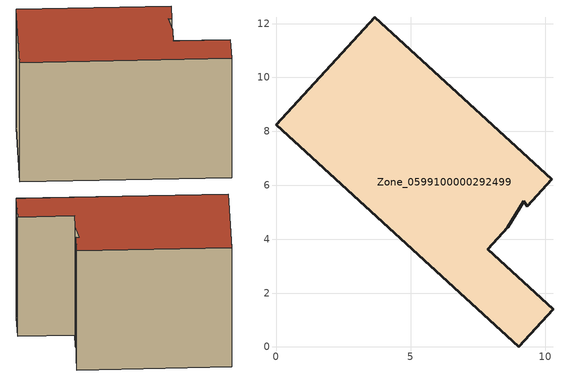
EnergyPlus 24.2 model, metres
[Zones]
Zone_0599100000292499
 floor ground (C_G): 9.32,5.22 9.19,5.4 8.6,4.44 7.85,3.62 10.28,1.39 9,0 0,8.25 3.66,12.24 10.24,6.22 z0
 wall outside (C_F): 9,0 10.28,1.39 7.85,3.62 8.6,4.44 9.19,5.4 9.32,5.22 10.24,6.22 3.66,12.24 0,8.25 9,0 z0:8.35
 roof outside (C_R): 9.19,5.4 9.32,5.22 10.24,6.22 3.66,12.24 0,8.25 9,0 10.28,1.39 7.85,3.62 8.6,4.44 z8.35
[BUILDING]
Pand.0599100000292499: North Axis=0; Terrain=City; Loads Convergence Tolerance Value=0.04; Temperature Convergence Tolerance Value=0.4; Solar Distribution=FullExterior; Maximum Number of Warmup Days=25; Minimum Number of Warmup Days=1
[Site:Location]
Rotterdam.The.Hague.AP_ZH_NLD Design_Conditions: Latitude=51.96; Longitude=4.45; Time Zone=1; Elevation=-4.5
[SITE:GROUNDTEMPERATURE:BUILDINGSURFACE]
18, 18, 18, 18, 18, 18, 18, 18, 18, 18, 18, 18
[MATERIAL] Thermal Absorptance=0.9; Solar Absorptance=0.7; Visible Absorptance=0.7
Name | Roughness | Thickness | Conductivity | Density | Specific Heat
G.TI.1975-1991 | MediumSmooth | 0.15 | 0.288461 | 540 | 1210
F.TI.1975-1991 | Rough | 0.3 | 0.230769 | 1920 | 840
R.TI.1975-1991 | MediumRough | 0.2 | 0.153846 | 1500 | 1000
[CONSTRUCTION]
C_G: G.TI.1975-1991
C_F: F.TI.1975-1991
C_R: R.TI.1975-1991
[ZONE]
Zone_0599100000292499: Type=1; Multiplier=1; Ceiling Height=Autocalculate; Volume=Autocalculate; Floor Area=autocalculate; Part of Total Floor Area=Yes
[ZONEINFILTRATION:DESIGNFLOWRATE]
Infil_Zone_0599100000292499: Zone or ZoneList or Space or SpaceList=Zone_0599100000292499; Schedule=AlwaysOn; Design Flow Rate Calculation Method=Flow/Area; Flow Rate per Floor Area=0.003; Constant Term Coefficient=1; Temperature Term Coefficient=0; Velocity Term Coefficient=0; Velocity Squared Term Coefficient=0
[HVACTEMPLATE:ZONE:IDEALLOADSAIRSYSTEM]
Zone_0599100000292499: Maximum Heating Supply Air Temperature=50; Minimum Cooling Supply Air Temperature=13; Maximum Heating Supply Air Humidity Ratio=0.0156; Minimum Cooling Supply Air Humidity Ratio=0.0077; Heating Limit=NoLimit; Cooling Limit=NoLimit; Dehumidification Control Type=ConstantSensibleHeatRatio; Cooling Sensible Heat Ratio=0.7; Dehumidification Setpoint=60; Humidification Control Type=None; Humidification Setpoint=30; Outdoor Air Method=None; Outdoor Air Flow Rate per Person=0.00944; Outdoor Air Flow Rate per Zone Floor Area=0; Outdoor Air Flow Rate per Zone=0; Demand Controlled Ventilation Type=None; Outdoor Air Economizer Type=NoEconomizer; Heat Recovery Type=None; Sensible Heat Recovery Effectiveness=0.7; Latent Heat Recovery Effectiveness=0.65
[ZONECONTROL:THERMOSTAT]
ThermostatControl_Zone_0599100000292499: Zone or ZoneList=Zone_0599100000292499; Control Type Schedule=DualSetpointControlType; Control 1=Thermostat_Zone_0599100000292499; Temperature Difference Between Cutout And Setpoint=0
[THERMOSTATSETPOINT:DUALSETPOINT]
Thermostat_Zone_0599100000292499: Heating Setpoint Temperature Schedule=HeatingSetpoint_Zone_0599100000292499; Cooling Setpoint Temperature Schedule=CoolingSetpoint_Zone_0599100000292499
[SCHEDULE:COMPACT]
HeatingSetpoint_Zone_0599100000292499: Through: 12/31, For: AllDays, Until: 24:00, 21
CoolingSetpoint_Zone_0599100000292499: Through: 12/31, For: AllDays, Until: 24:00, 24
DualSetpointControlType: Through: 12/31, For: AllDays, Until: 24:00, 4
AlwaysOn: Through: 12/31, For: AllDays, Until: 24:00, 1
